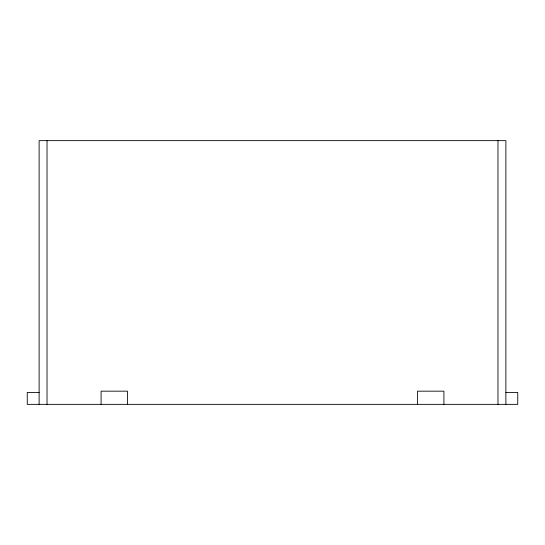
<?xml version="1.0" encoding="UTF-8"?>
<svg xmlns="http://www.w3.org/2000/svg" width="545" height="545" viewBox="0 0 545 545"><rect width="100%" height="100%" fill="white"/><g stroke="black" fill="none" stroke-linecap="round" stroke-linejoin="round"><path stroke-width="0.82" d="M39.117 392.489L27.25 392.489L27.25 404.356L517.75 404.356L517.75 392.489L505.883 392.489M505.883 404.356L505.883 140.644L39.117 140.644L39.117 404.356M497.973 140.644L497.973 404.356M443.909 404.356L443.909 391.167L417.538 391.167L417.538 404.356M127.462 404.356L127.462 391.167L101.091 391.167L101.091 404.356M47.027 140.644L47.027 404.356"/></g></svg>
